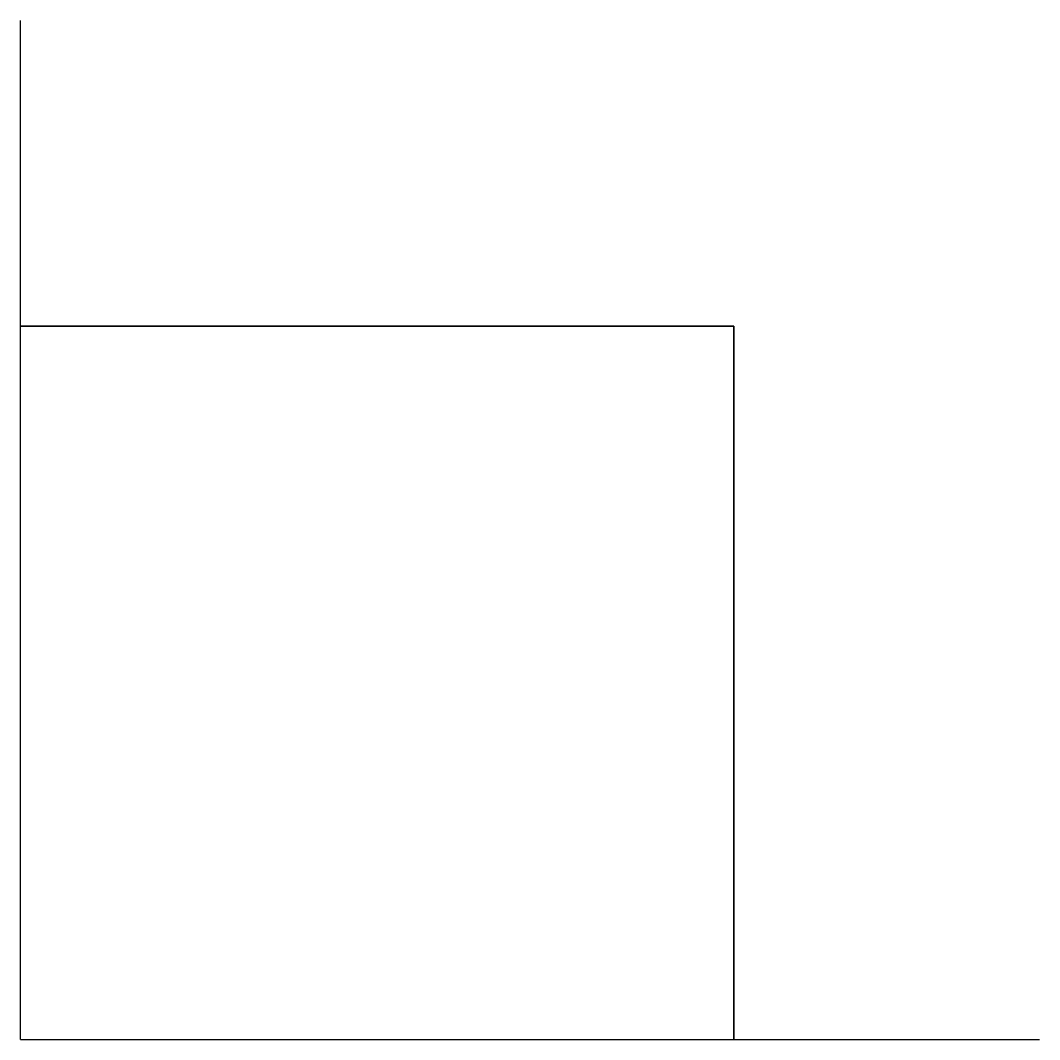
# Model space of a CAD drawing. Extents: x 0 to 1000, y 0 to 1000.
import ezdxf

# ---------------------------------------------------------------- set-up
doc = ezdxf.new("R2010")
doc.units = 0
doc.header["$MEASUREMENT"] = 0

msp = doc.modelspace()

# ---------------------------------------------------------------- linework, layer by layer
at = {"color": 3}
for p, q in [((0, 0), (0, 1000)), ((700, 700), (0, 700)), ((0, 700, 700), (0, 700)), ((0, 0, 700), (0, 700, 700)), ((0, 700, 700), (700, 700, 700)), ((700, 700), (700, 0)), ((700, 700, 700), (700, 700)), ((700, 0, 700), (700, 700, 700)), ((0, 0), (1000, 0)), ((0, 0, 1000), (0, 0)), ((0, 0, 700), (700, 0, 700)), ((700, 0, 700), (700, 0))]:
    msp.add_line(p, q, dxfattribs=at)

doc.saveas('drawing.dxf')
